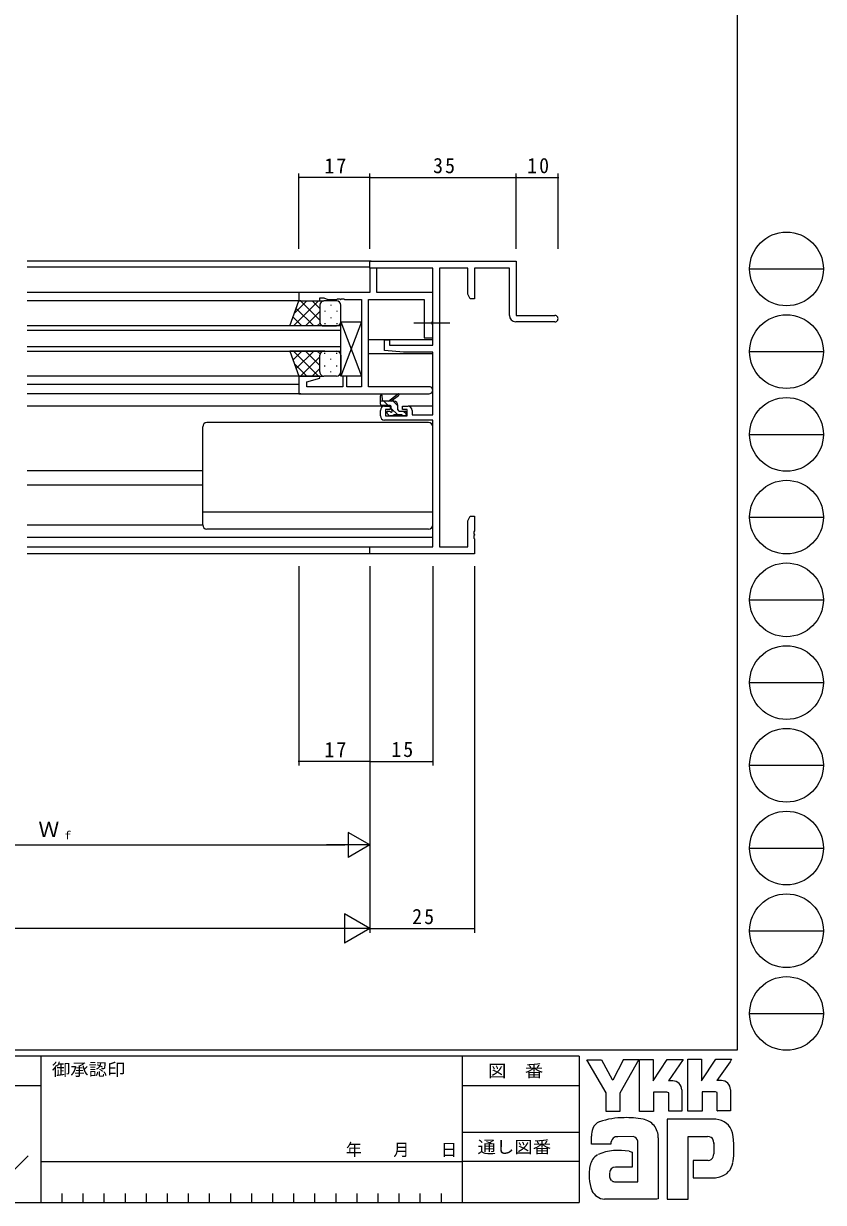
# Model space of a CAD drawing. Units: millimetres on the paper. Extents: x -420 to 373, y -297 to 267.
# Drawn here: x 181.6 to 372.9, y -297 to -14.9 of the extents above; entities that cross this region are included whole.
import ezdxf
from ezdxf.enums import TextEntityAlignment as Align

# ---------------------------------------------------------------- set-up
doc = ezdxf.new("R2010")
doc.units = ezdxf.units.MM
doc.linetypes.add('CHAIN2', pattern=[12, 9, -1, 1, -1])
for name, color, linetype, lineweight in [('0-1_YKK_ZWAK', 7, 'Continuous', 9), ('0-3_YKK_12', 2, 'Continuous', 9), ('0-4_YKK_D', 6, 'Continuous', 9), ('0-6_YKK_13', 4, 'Continuous', 9), ('0-7_YKK_11', 7, 'Continuous', 9)]:
    doc.layers.add(name, color=color, linetype=linetype, lineweight=lineweight)
doc.styles.add('ＭＳ ゴシック', font='')
doc.styles.get('ＭＳ ゴシック').set_extended_font_data('MS Gothic')

msp = doc.modelspace()

# ---------------------------------------------------------------- linework, layer by layer
at = {"layer": '0-1_YKK_ZWAK'}
for p, q in [((352.3, 264.4), (352.3, -260.6)), ((355.276, -73.616), (372.916, -73.616)), ((355.276, -93.412), (372.916, -93.412)), ((355.276, -113.208), (372.916, -113.208)), ((355.276, -133.004), (372.916, -133.004)), ((355.276, -152.8), (372.916, -152.8)), ((355.276, -172.596), (372.916, -172.596)), ((355.276, -192.392), (372.916, -192.392)), ((355.276, -212.188), (372.916, -212.188)), ((355.276, -231.984), (372.916, -231.984)), ((355.276, -251.78), (372.916, -251.78)), ((352.3, -260.6), (-417.7, -260.6)), ((314.5, -262), (-417.7, -262)), ((185.7, -262), (185.7, -297)), ((286.5, -262), (286.5, -297)), ((314.5, -262), (314.5, -297)), ((316.337, -262.906), (319.851, -262.906)), ((320.932, -270.799), (316.337, -262.906)), ((325.136, -262.798), (322.581, -267.771)), ((328.96, -275.231), (328.96, -262.825)), ((340.474, -262.717), (343.745, -262.717)), ((340.474, -275.123), (340.474, -262.717)), ((347.178, -262.717), (350.962, -262.717)), ((350.583, -263.365), (347.461, -267.825)), ((350.962, -262.717), (350.583, -263.365)), ((336.879, -267.906), (335.84, -267.906)), ((348.501, -267.825), (347.461, -267.825)), ((165.684, -268.999), (185.7, -268.999)), ((286.5, -269), (314.5, -269)), ((335.474, -270.582), (332.284, -270.582)), ((339.042, -270.069), (339.042, -275.15)), ((343.88, -270.555), (343.88, -275.123)), ((347.069, -270.555), (343.88, -270.555)), ((347.502, -270.717), (347.069, -270.555)), ((347.502, -275.096), (347.502, -270.717)), ((350.664, -270.069), (350.664, -275.096)), ((343.88, -275.123), (340.474, -275.123)), ((347.502, -275.046), (347.553, -275.096)), ((350.664, -275.096), (347.502, -275.096)), ((347.124, -277.096), (335.528, -277.096)), ((335.528, -277.096), (335.528, -296.206)), ((286.5, -280.199), (314.5, -280.199)), ((317.418, -283.07), (317.418, -281.141)), ((327.446, -281.205), (323.748, -281.275)), ((333.42, -281.583), (333.42, -296.179)), ((340.555, -281.259), (345.204, -281.259)), ((340.555, -296.206), (340.555, -281.259)), ((322.067, -283.07), (317.418, -283.07)), ((328.527, -292.071), (328.527, -282.34)), ((346.673, -282.756), (346.691, -285.391)), ((173.172, -295.345), (182.696, -285.821)), ((185.7, -287.2), (286.5, -287.2)), ((314.5, -287.199), (286.5, -287.199)), ((341.772, -286.989), (341.772, -291.125)), ((345.313, -286.989), (341.772, -286.989)), ((327.176, -288.53), (323.181, -288.535)), ((322.905, -292.071), (328.527, -292.071)), ((328.095, -292.071), (328.446, -292.071)), ((328.527, -292.07), (328.528, -292.071)), ((341.772, -291.125), (347.097, -291.125)), ((347.097, -291.125), (348.178, -290.882)), ((190.74, -294.9), (190.74, -297)), ((195.78, -294.9), (195.78, -297)), ((200.82, -294.9), (200.82, -297)), ((205.86, -294.9), (205.86, -297)), ((210.9, -294.9), (210.9, -297)), ((215.94, -294.9), (215.94, -297)), ((220.98, -294.9), (220.98, -297)), ((226.02, -294.9), (226.02, -297)), ((231.06, -294.9), (231.06, -297)), ((236.1, -294.9), (236.1, -297)), ((241.14, -294.9), (241.14, -297)), ((246.18, -294.9), (246.18, -297)), ((251.22, -294.9), (251.22, -297)), ((256.26, -294.9), (256.26, -297)), ((261.3, -294.9), (261.3, -297)), ((266.34, -294.9), (266.34, -297)), ((271.38, -294.9), (271.38, -297)), ((276.42, -294.9), (276.42, -297)), ((281.46, -294.9), (281.46, -297)), ((333.42, -296.179), (333.095, -296.233)), ((-417.7, -297), (314.5, -297)), ((322.067, -296.26), (320.58, -296.26)), ((333.095, -296.233), (322.067, -296.26))]:
    msp.add_line(p, q, dxfattribs=at)
for points in [[(319.851, -262.906), (322.364, -267.609), (322.581, -267.771)], [(325.136, -262.798), (328.762, -262.798), (324.229, -270.826)], [(328.96, -262.825), (332.176, -262.825), (332.176, -267.923), (335.555, -262.771)], [(335.555, -262.771), (339.38, -262.771), (335.84, -267.906)], [(343.745, -262.717), (343.745, -267.908), (347.178, -262.717)], [(324.229, -270.826), (324.229, -275.258), (320.932, -275.258), (320.932, -270.799)], [(332.284, -270.582), (332.284, -275.231), (328.96, -275.231)], [(339.042, -275.15), (335.906, -275.15), (335.906, -270.744), (335.474, -270.582)], [(326.473, -284.773), (327.176, -284.935), (327.176, -288.53)], [(335.528, -296.206), (339.772, -296.206), (340.555, -296.206)]]:
    msp.add_lwpolyline(points, dxfattribs=at)
for centre in [(364.096, -73.616), (364.096, -93.412), (364.096, -113.208), (364.096, -133.004), (364.096, -152.8), (364.096, -172.596), (364.096, -192.392), (364.096, -212.188), (364.096, -231.984), (364.096, -251.78)]:
    msp.add_circle(centre, 8.82, dxfattribs=at)
for centre, radius, start, end in [((336.879, -270.069), 2.163, 0.00165, 89.99603), ((348.501, -269.988), 2.163, 0.00165, 89.99603), ((320.106, -280.055), 2.444, 109.02126, 161.51263), ((325.222, -294.401), 17.68, 89.89165, 109.30847), ((325.741, -297.463), 20.748, 78.78009, 91.46938), ((329.03, -281.496), 4.449, 40.66422, 80.31693), ((328.809, -281.485), 4.612, 358.78058, 38.76563), ((346.972, -281.44), 4.341, 14.44571, 87.08746), ((322.459, -281.166), 5.037, 158.41083, 179.71774), ((324.175, -283.007), 2.109, 138.46381, 181.71359), ((323.615, -282.971), 1.701, 85.50551, 126.78038), ((326.956, -282.754), 1.625, 14.75519, 72.44994), ((345.365, -282.479), 1.229, 16.43123, 96.91661), ((330.666, -284.187), 20.86, 350.99026, 10.67624), ((324.02, -297.854), 13.309, 79.38097, 112.05824), ((343.031, -283.208), 3.673, 4.93422, 17.03551), ((320.927, -288.927), 3.908, 121.8271, 169.08475), ((345.314, -285.684), 1.306, 269.95467, 342.90144), ((343.01, -285.041), 3.697, 343.6902, 354.75362), ((347.035, -286.745), 4.291, 285.4429, 349.90448), ((327.949, -290.395), 11.082, 168.76372, 199.80078), ((324.082, -290.328), 2.369, 171.08202, 216.71922), ((323.19, -289.979), 1.445, 90.33952, 178.03638), ((323.15, -290.565), 1.526, 230.97279, 260.7549), ((320.94, -292.443), 3.823, 207.31435, 263.59464)]:
    msp.add_arc(centre, radius, start, end, dxfattribs=at)
at = {"layer": '0-3_YKK_12'}
for p, q in [((264.753, -71.765), (182.453, -71.765)), ((264.453, -73.165), (182.453, -73.165)), ((247.753, -79.265), (182.453, -79.265)), ((247.953, -81.265), (182.453, -81.265)), ((257.453, -87.265), (182.453, -87.265)), ((257.453, -93.265), (257.453, -87.265)), ((182.453, -88.265), (257.453, -88.265)), ((257.453, -92.265), (182.453, -92.265)), ((279.453, -90.565), (264.083, -90.565)), ((182.453, -93.265), (257.453, -93.265)), ((279.453, -93.965), (264.083, -93.965)), ((247.953, -99.265), (182.453, -99.264)), ((247.453, -101.266), (182.453, -101.265)), ((247.953, -103.465), (182.453, -103.465)), ((267.953, -106.465), (182.453, -106.465)), ((279.453, -106.465), (273.553, -106.465)), ((224.453, -121.965), (182.453, -121.965)), ((224.453, -125.365), (182.453, -125.365)), ((279.453, -137.865), (182.453, -137.865)), ((182.453, -140.135), (279.153, -140.135)), ((264.753, -141.765), (182.453, -141.765))]:
    msp.add_line(p, q, dxfattribs=at)
at = {"layer": '0-4_YKK_D'}
for p, q in [((247.453, -68.765), (247.453, -50.765)), ((264.453, -68.765), (264.453, -50.765)), ((264.453, -68.765), (264.453, -50.765)), ((299.453, -68.765), (299.453, -50.765)), ((299.453, -68.765), (299.453, -50.765)), ((309.453, -68.765), (309.453, -50.765)), ((264.453, -51.765), (247.453, -51.765)), ((264.453, -51.765), (299.453, -51.765)), ((299.453, -51.765), (309.453, -51.765)), ((247.453, -144.765), (247.453, -192.463)), ((264.453, -144.765), (264.453, -192.463)), ((264.453, -144.765), (264.453, -212.463)), ((264.453, -144.765), (264.453, -192.463)), ((264.453, -144.765), (264.453, -232.463)), ((264.453, -144.765), (264.453, -232.463)), ((279.453, -144.765), (279.453, -192.463)), ((289.453, -144.765), (289.453, -232.463)), ((264.453, -191.463), (247.453, -191.463)), ((264.453, -191.463), (279.453, -191.463)), ((264.453, -211.463), (259.257, -208.463)), ((259.257, -208.463), (259.257, -214.463)), ((120.453, -211.463), (258.453, -211.463)), ((264.453, -211.463), (254.061, -211.463)), ((264.453, -211.463), (259.257, -214.463)), ((264.453, -231.463), (258.391, -227.963)), ((258.391, -227.963), (258.391, -234.963)), ((257.453, -231.463), (-68.547, -231.463)), ((264.453, -231.463), (252.329, -231.463)), ((264.453, -231.463), (258.391, -234.963)), ((264.453, -231.463), (289.453, -231.463))]:
    msp.add_line(p, q, dxfattribs=at)
for centre, start, end in [((247.453, -51.765), 0, 180), ((247.453, -51.765), 180, 0), ((264.453, -51.765), 0, 180), ((264.453, -51.765), 0, 180), ((264.453, -51.765), 180, 0), ((264.453, -51.765), 180, 0), ((299.453, -51.765), 0, 180), ((299.453, -51.765), 0, 180), ((299.453, -51.765), 180, 0), ((299.453, -51.765), 180, 0), ((309.453, -51.765), 0, 180), ((309.453, -51.765), 180, 0), ((247.453, -191.463), 0, 180), ((247.453, -191.463), 180, 0), ((264.453, -191.463), 0, 180), ((264.453, -191.463), 0, 180), ((264.453, -191.463), 180, 0), ((264.453, -191.463), 180, 0), ((279.453, -191.463), 0, 180), ((279.453, -191.463), 180, 0), ((289.453, -231.463), 0, 180), ((289.453, -231.463), 180, 0)]:
    msp.add_arc(centre, 0.106, start, end, dxfattribs=at)
at = {"layer": '0-6_YKK_13'}
for p, q in [((245.306, -87.267), (247.449, -81.267)), ((252.181, -81.267), (246.181, -87.267)), ((249.353, -81.267), (246.392, -84.228)), ((247.449, -81.267), (253.449, -81.267)), ((252.45, -85.887), (247.829, -81.267)), ((252.449, -83.059), (250.658, -81.267)), ((256.449, -81.267), (253.449, -81.267)), ((251.001, -87.267), (246.805, -83.071)), ((252.449, -83.827), (249.01, -87.267)), ((252.449, -82.267), (252.449, -85.867)), ((252.449, -82.667), (252.449, -86.267)), ((253.671, -83.602), (253.671, -83.802)), ((255.086, -82.187), (255.086, -82.387)), ((256.501, -83.602), (256.501, -83.802)), ((257.449, -86.267), (257.449, -82.267)), ((253.671, -87.267), (245.306, -87.267)), ((248.172, -87.267), (246.061, -85.155)), ((252.506, -86.599), (251.838, -87.267)), ((253.449, -87.267), (256.449, -87.267)), ((253.671, -86.632), (253.671, -86.832)), ((255.086, -85.217), (255.086, -85.417)), ((256.501, -86.632), (256.501, -86.832)), ((257.453, -86.265), (262.453, -99.265)), ((262.453, -86.265), (257.453, -99.265)), ((245.306, -93.265), (247.449, -99.265)), ((253.671, -93.265), (245.306, -93.265)), ((248.172, -93.265), (246.061, -95.377)), ((252.181, -99.265), (246.181, -93.265)), ((251.001, -93.265), (246.805, -97.461)), ((252.45, -94.645), (247.829, -99.265)), ((252.449, -96.705), (249.01, -93.265)), ((252.506, -93.933), (251.838, -93.265)), ((252.449, -97.865), (252.449, -94.265)), ((252.449, -98.265), (252.449, -94.665)), ((253.449, -93.265), (256.449, -93.265)), ((253.671, -93.9), (253.671, -93.7)), ((255.086, -95.315), (255.086, -95.115)), ((256.501, -93.9), (256.501, -93.7)), ((257.449, -94.265), (257.449, -98.265)), ((249.353, -99.265), (246.392, -96.304)), ((252.449, -97.473), (250.658, -99.265)), ((253.671, -96.93), (253.671, -96.73)), ((255.086, -98.345), (255.086, -98.145)), ((256.501, -96.93), (256.501, -96.73)), ((247.449, -99.265), (253.449, -99.265)), ((256.449, -99.265), (253.449, -99.265)), ((266.953, -105.965), (266.953, -103.966)), ((267.253, -104.139), (267.452, -105.265)), ((268.853, -105.265), (271.071, -103.582)), ((269.453, -105.265), (271.272, -103.864)), ((270.153, -105.265), (266.953, -105.265)), ((269.253, -106.265), (267.253, -106.265)), ((268.789, -106.265), (267.789, -105.265)), ((269.553, -107.204), (269.553, -106.565)), ((271.089, -108.565), (269.553, -107.03)), ((271.153, -106.384), (270.034, -105.265)), ((271.153, -107.365), (271.153, -106.265)), ((269.041, -108.677), (268.541, -108.177)), ((268.753, -107.665), (269.092, -107.665)), ((269.853, -108.765), (269.253, -108.765)), ((272.153, -108.565), (270.053, -108.565)), ((271.453, -107.665), (272.853, -107.665)), ((272.853, -108.765), (272.353, -108.765)), ((273.153, -108.384), (272.434, -107.665)), ((273.153, -107.965), (273.153, -108.465)), ((224.453, -134.865), (224.453, -111.365)), ((278.453, -110.365), (225.453, -110.365)), ((279.453, -134.865), (279.453, -111.365)), ((279.453, -131.825), (224.453, -131.825)), ((182.453, -134.865), (224.453, -134.865)), ((278.453, -135.865), (225.453, -135.865))]:
    msp.add_line(p, q, dxfattribs=at)
at = {"layer": '0-6_YKK_13', "linetype": 'CHAIN2'}
msp.add_line((283.583, -86.565), (274.953, -86.565), dxfattribs=at)
at = {"layer": '0-6_YKK_13'}
msp.add_lwpolyline([(257.453, -86.265), (262.453, -86.265), (262.453, -99.265), (257.453, -99.265)], close=True, dxfattribs=at)
for centre, radius, start, end in [((253.449, -82.267), 1, 89.99998, 179.99998), ((253.449, -82.267), 1, 89.99998, 179.99998), ((256.449, -82.267), 1, 359.99998, 89.99998), ((253.449, -86.267), 1, 179.99998, 269.99998), ((253.449, -86.267), 1, 179.99998, 269.99998), ((256.449, -86.267), 1, 269.99998, 359.99998), ((253.449, -94.265), 1, 89.99998, 179.99998), ((253.449, -94.265), 1, 89.99998, 179.99998), ((256.449, -94.265), 1, 359.99998, 89.99998), ((253.449, -98.265), 1, 179.99998, 269.99998), ((253.449, -98.265), 1, 179.99998, 269.99998), ((256.449, -98.265), 1, 269.99998, 359.99998), ((267.153, -103.966), 0.2, 300, 180), ((271.253, -103.665), 0.2, 275.58287, 155.58287), ((267.253, -105.965), 0.3, 180, 270), ((269.253, -106.565), 0.3, 0, 90), ((270.153, -106.265), 1, 0, 90), ((268.753, -107.965), 0.3, 90, 225), ((269.253, -108.465), 0.3, 225, 270), ((269.092, -107.965), 0.3, 33.05573, 90), ((269.553, -107.665), 0.25, 213.05573, 56.94426), ((269.853, -107.204), 0.3, 180, 236.94426), ((269.853, -108.565), 0.2, 270, 0), ((271.453, -107.365), 0.3, 180, 270), ((272.353, -108.565), 0.2, 180, 270), ((272.853, -107.965), 0.3, 0, 90), ((272.853, -108.465), 0.3, 270, 0), ((225.453, -111.365), 1, 90, 180), ((278.453, -111.365), 1, 0, 90), ((225.453, -134.865), 1, 180, 270), ((278.453, -134.865), 1, 270, 0)]:
    msp.add_arc(centre, radius, start, end, dxfattribs=at)
at = {"layer": '0-7_YKK_11'}
for p, q in [((308.703, -86.265), (299.323, -86.265)), ((247.453, -99.265), (247.453, -103.465)), ((247.453, -103.465), (278.638, -103.465)), ((266.953, -108.765), (266.953, -107.465))]:
    msp.add_line(p, q, dxfattribs=at)
for points in [[(274.553, -107.465), (274.553, -108.565), (279.453, -108.565), (279.453, -93.565), (272.453, -93.565), (267.953, -93.171), (267.953, -90.565), (269.153, -90.565), (269.153, -91.865), (279.453, -91.865), (279.453, -73.395), (264.453, -73.395), (264.453, -71.765), (299.453, -71.765), (299.453, -84.765), (308.703, -84.765)], [(278.638, -101.835), (264.083, -101.835), (264.083, -80.895), (277.453, -80.895), (277.453, -90.065), (279.453, -90.065), (279.453, -87.023), (279.333, -86.84), (279.333, -86.29), (279.453, -86.107), (279.453, -79.265), (266.083, -79.265), (266.083, -73.465), (264.453, -73.465), (264.453, -79.265), (247.453, -79.265), (247.453, -81.265), (252.453, -81.265), (252.453, -80.565), (253.453, -80.565), (254.36, -80.895), (256.495, -80.895), (256.678, -80.775), (257.228, -80.775), (257.411, -80.895), (257.495, -80.895), (257.678, -80.775), (258.228, -80.775), (258.411, -80.895), (262.453, -80.895), (262.453, -101.835), (258.953, -101.835), (258.953, -99.265), (257.953, -99.265), (257.953, -101.835), (249.353, -101.835), (249.353, -100.626), (252.482, -99.787), (252.413, -99.265), (247.453, -99.265)], [(281.083, -73.395), (281.083, -140.135), (287.823, -140.135), (287.823, -133.856), (288.453, -132.765), (289.453, -132.765), (289.453, -136.307), (289.333, -136.49), (289.333, -137.04), (289.453, -137.223), (289.453, -137.307), (289.333, -137.49), (289.333, -138.04), (289.453, -138.223), (289.453, -141.765), (264.453, -141.765), (264.453, -140.135), (279.453, -140.135), (279.453, -109.765), (267.953, -109.765)], [(297.823, -84.765), (297.823, -73.395), (289.453, -73.395), (289.453, -80.765), (288.453, -80.765), (287.823, -79.674), (287.823, -73.395), (281.083, -73.395)], [(267.953, -106.465), (269.253, -106.465), (269.253, -107.265), (268.153, -107.265), (268.153, -108.765), (273.353, -108.765), (273.353, -107.265), (272.253, -107.265), (272.253, -106.465), (273.553, -106.465)]]:
    msp.add_lwpolyline(points, dxfattribs=at)
for centre, radius, start, end in [((299.323, -84.765), 1.5, 180, 269.99998), ((308.703, -85.515), 0.75, 269.99998, 90), ((278.638, -102.65), 0.815, 269.99998, 90), ((267.953, -107.465), 1, 90, 179.99998), ((273.553, -107.465), 1, 0, 89.99998), ((267.953, -108.765), 1, 180, 269.99998)]:
    msp.add_arc(centre, radius, start, end, dxfattribs=at)

# ---------------------------------------------------------------- texts
at = {"layer": '0-1_YKK_ZWAK', "style": 'ＭＳ ゴシック', "width": 1.1}
for s, p in [('御承認印', (188.367, -267.533)), ('図\u3000番', (292.698, -267.862)), ('通し図番', (290.179, -286.085))]:
    msp.add_text(s, height=2.933, dxfattribs=at).set_placement(p, align=Align.BOTTOM_LEFT)
at = {"layer": '0-1_YKK_ZWAK', "insert": (258.676, -286.169), "char_height": 2.933, "attachment_point": 7, "style": 'ＭＳ ゴシック'}
msp.add_mtext('\\T1.2;\\W0.95;年\\~\\~\\~月\\~\\~\\~日', dxfattribs=at)
at = {"layer": '0-4_YKK_D', "color": 3, "style": 'ＭＳ ゴシック'}
msp.add_text('Ｗ', height=3.666, dxfattribs=at).set_placement((185.133, -210.663), align=Align.BOTTOM_LEFT)
at = {"layer": '0-4_YKK_D', "color": 4, "style": 'ＭＳ ゴシック'}
msp.add_text('ｆ', height=1.833, dxfattribs=at).set_placement((190.893, -210.663), align=Align.BOTTOM_LEFT)
at = {"layer": '0-4_YKK_D', "color": 3, "char_height": 3.666, "attachment_point": 7, "style": 'ＭＳ ゴシック'}
for s, insert in [('\\T1.21;\\W0.95;17', (253.553, -50.765)), ('\\T1.21;\\W0.95;35', (279.553, -50.765)), ('\\T1.21;\\W0.95;10', (302.053, -50.765)), ('\\T1.21;\\W0.95;17', (253.553, -190.463)), ('\\T1.21;\\W0.95;15', (269.553, -190.463)), ('\\T1.21;\\W0.95;25', (274.553, -230.463))]:
    msp.add_mtext(s, dxfattribs=dict(at, insert=insert))

doc.saveas('drawing.dxf')
